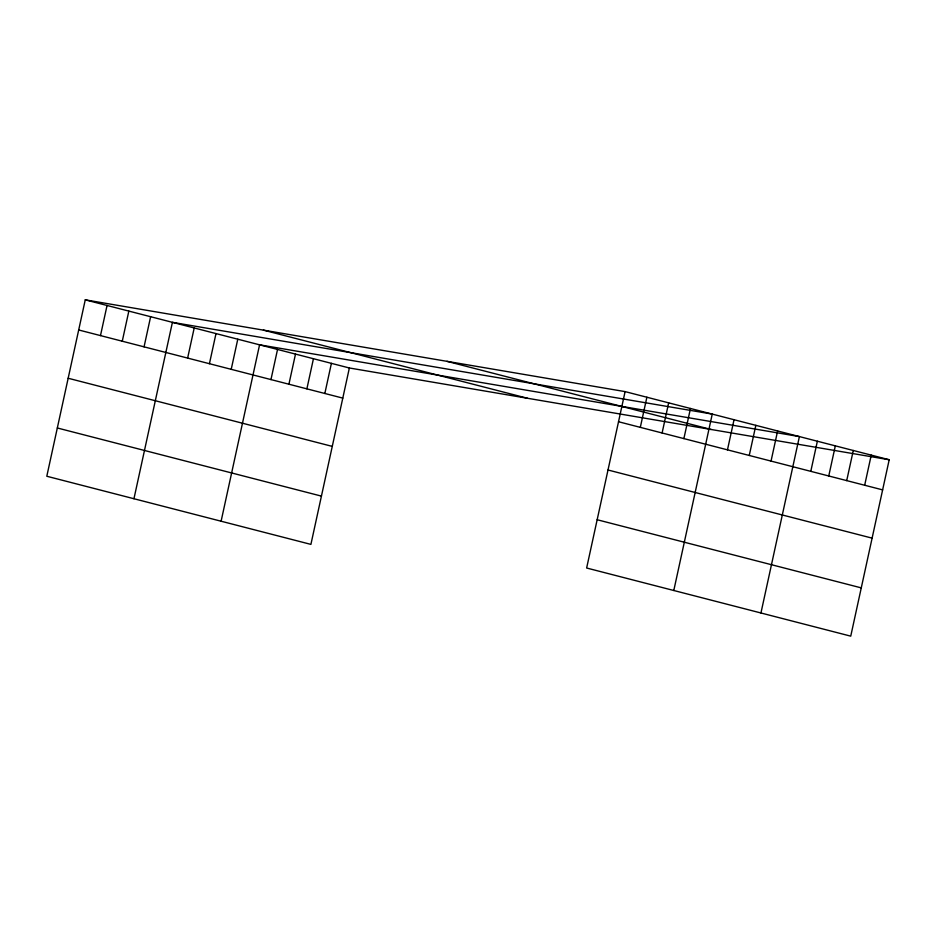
<?xml version="1.0" encoding="UTF-8"?>
<svg xmlns="http://www.w3.org/2000/svg" width="936" height="936" viewBox="0 0 936 936"><rect width="100%" height="100%" fill="white"/><g stroke="black" fill="none" stroke-linecap="round" stroke-linejoin="round"><path stroke-width="1.4" d="M625.096 391.611L85.258 299.848L46.8 476.248L310.904 544.389L349.362 367.988L889.2 459.751L850.742 636.152L586.638 568.012L625.096 391.611L889.2 459.751M100.48 335.603L107.055 305.475M122.265 341.219L128.84 311.091M144.062 346.846L150.626 316.719M133.953 498.736L172.411 322.335L712.249 414.098L673.791 590.499M187.633 358.079L194.208 327.963M209.43 363.706L215.994 333.579M231.215 369.322L237.779 339.206M221.107 521.223L259.576 344.822L799.402 436.585L760.945 612.986M270.96 379.583L277.536 349.456M288.92 384.216L295.495 354.089M306.879 388.849L313.443 358.722M324.839 393.483L331.402 363.355M640.318 427.354L646.881 397.227M662.103 432.982L668.667 402.854M683.888 438.598L690.464 408.47M727.471 449.842L734.035 419.714M749.256 455.458L755.832 425.342M771.042 461.085L777.617 430.958M810.798 471.334L817.362 441.219M828.758 475.968L835.322 445.852M846.717 480.601L853.281 450.485M864.677 485.234L871.24 455.118M446.952 361.331L711.056 429.472M263.402 330.127L527.506 398.268M618.52 421.738L882.636 489.879M85.258 299.848L349.362 367.988M78.694 329.975L342.798 398.116M608.002 470.001L872.106 538.141M68.164 378.249L332.268 446.39M597.156 519.737L861.26 587.878M57.33 427.986L321.434 496.115"/></g></svg>
